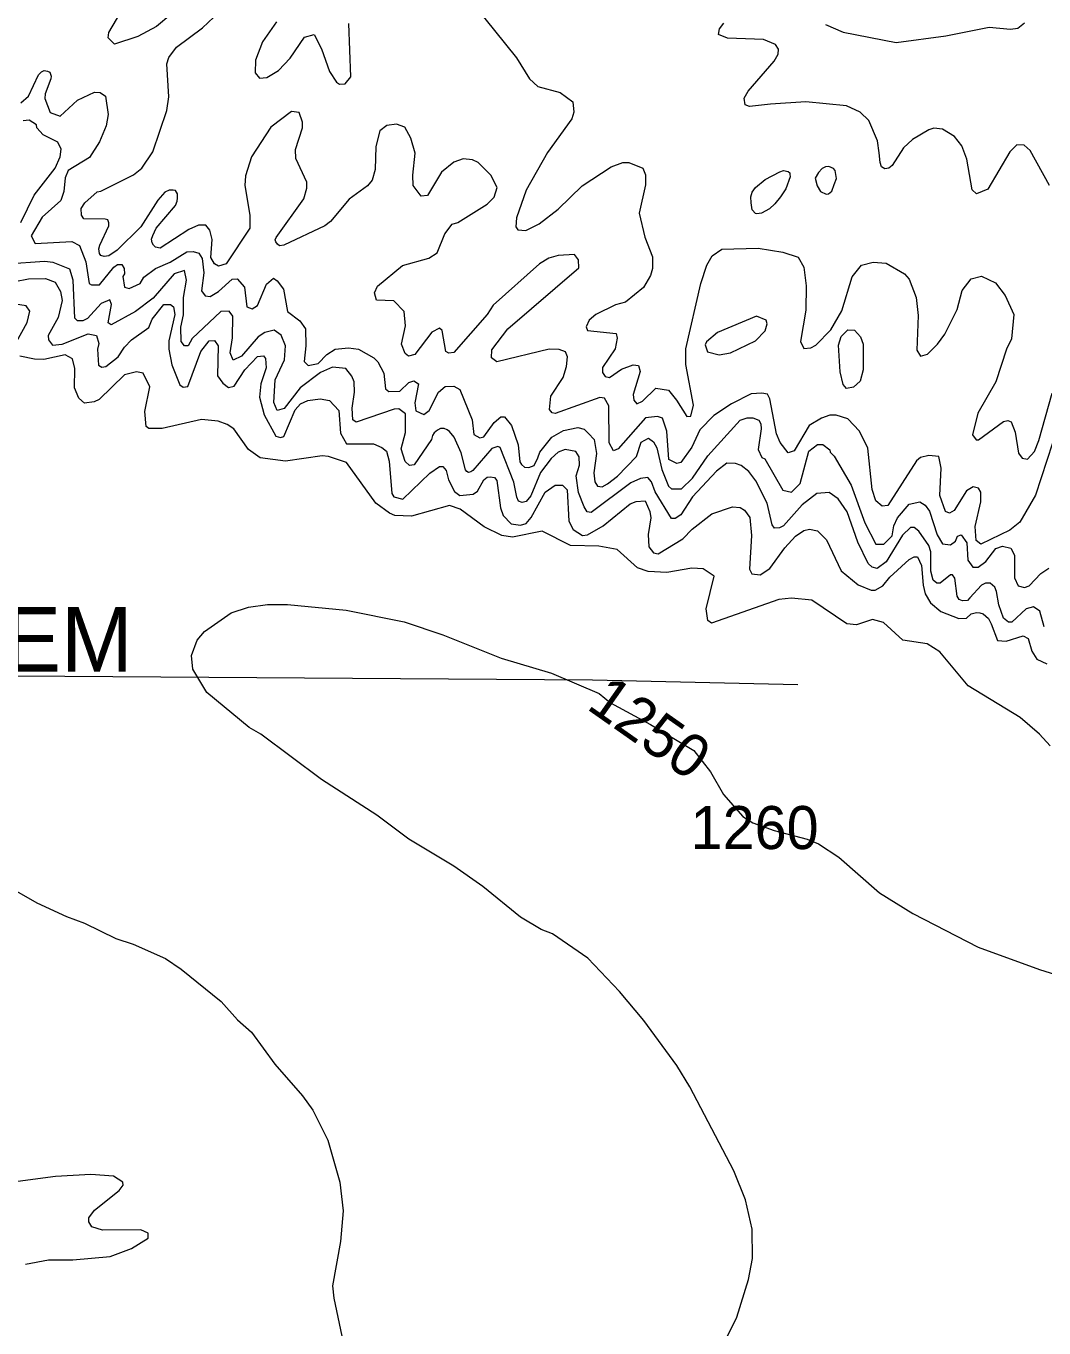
# Model space of a CAD drawing. Header units: kilometres. Extents: x 178.1 to 232.4, y 8228.7 to 8284.8.
# Drawn here: x 184.614 to 188.4, y 8268.809 to 8273.651 of the extents above; entities that cross this region are included whole.
import ezdxf
from ezdxf.enums import TextEntityAlignment as Align

# ---------------------------------------------------------------- set-up
doc = ezdxf.new("R2010")
doc.units = ezdxf.units.KM
for name, color, linetype in [('1', 7, 'Continuous'), ('2', 7, 'Continuous'), ('21', 7, 'Continuous'), ('26', 7, 'Continuous'), ('61', 7, 'Continuous')]:
    doc.layers.add(name, color=color, linetype=linetype)
doc.styles.add('dgn002', font='dgn002.shx')
doc.styles.add('dgn042', font='dgn042.shx')

msp = doc.modelspace()

# ---------------------------------------------------------------- linework, layer by layer
at = {"layer": '1', "color": 5, "linetype": 'Continuous', "lineweight": 13, "flags": 128}
for points in [[(185.2059, 8273.7383), (185.0994, 8273.6496), (185.0303, 8273.6118), (184.9438, 8273.5841), (184.9202, 8273.6077), (184.9222, 8273.6278), (184.9669, 8273.7029)], [(185.1709, 8273.0394), (185.1618, 8273.0413), (185.1469, 8273.0403), (185.1304, 8273.0336), (185.1041, 8273.0035), (185.0408, 8272.9048), (184.9536, 8272.8176), (184.9222, 8272.7962), (184.905, 8272.7946), (184.8922, 8272.7973), (184.8876, 8272.8051), (184.8848, 8272.8222), (184.8886, 8272.8361), (184.9225, 8272.9079), (184.9225, 8272.9197), (184.9182, 8272.9298), (184.9089, 8272.9329), (184.8294, 8272.9337), (184.821, 8272.9472), (184.8201, 8272.9725), (184.8326, 8272.994), (184.8786, 8273.035), (184.893, 8273.0372), (185.0135, 8273.098), (185.0457, 8273.1221), (185.0858, 8273.1834), (185.1385, 8273.3366), (185.1452, 8273.3885), (185.1386, 8273.5112), (185.1454, 8273.534), (185.1743, 8273.5727), (185.2709, 8273.6448), (185.3128, 8273.6841)], [(186.6116, 8272.344), (186.6248, 8272.3851), (186.628, 8272.4213), (186.6209, 8272.4395), (186.5968, 8272.4475), (186.56, 8272.4491), (186.3649, 8272.402), (186.3455, 8272.4172), (186.3472, 8272.4466), (186.4056, 8272.5244), (186.6702, 8272.752), (186.6686, 8272.782), (186.6537, 8272.8014), (186.5929, 8272.7981), (186.5592, 8272.7876), (186.5239, 8272.7671), (186.3522, 8272.6127), (186.3296, 8272.5789), (186.2056, 8272.4368), (186.1862, 8272.4347), (186.1751, 8272.4406), (186.1623, 8272.5186), (186.1518, 8272.5277), (186.1236, 8272.5122), (186.0602, 8272.4298), (186.0369, 8272.4237), (186.024, 8272.4338), (186.0111, 8272.4674), (186.0255, 8272.5359), (186.0205, 8272.5891), (185.982, 8272.6286), (185.9175, 8272.6311), (185.9109, 8272.6584), (185.9218, 8272.684), (186.0143, 8272.7603), (186.1123, 8272.7883), (186.1433, 8272.8077), (186.172, 8272.8781), (186.1997, 8272.9141), (186.2198, 8272.9203), (186.3297, 8272.9888), (186.3551, 8273.0147), (186.3661, 8273.0501), (186.3425, 8273.0964), (186.2962, 8273.1432), (186.2744, 8273.1536), (186.2395, 8273.1571), (186.2053, 8273.1454), (186.1598, 8273.1078), (186.1076, 8273.0205), (186.0844, 8273.018), (186.0538, 8273.0576), (186.0523, 8273.097), (186.062, 8273.1788), (186.0457, 8273.2338), (186.0236, 8273.2755), (185.9919, 8273.2868), (185.9563, 8273.2811), (185.9305, 8273.2609), (185.9155, 8273.2026), (185.9127, 8273.1178), (185.9011, 8273.0777), (185.884, 8273.0568), (185.8163, 8273.0072), (185.7464, 8272.924), (185.7252, 8272.9085), (185.5728, 8272.8358), (185.5566, 8272.8337), (185.5493, 8272.8401), (185.5438, 8272.8489), (185.5414, 8272.8566), (185.5441, 8272.8647), (185.6478, 8273.009), (185.6587, 8273.0476), (185.6581, 8273.0711), (185.6174, 8273.1586), (185.6163, 8273.1924), (185.642, 8273.2732), (185.6423, 8273.2937), (185.6302, 8273.3295), (185.6019, 8273.333), (185.5249, 8273.275), (185.4527, 8273.1646), (185.4304, 8273.0946), (185.4283, 8273.0584), (185.4464, 8272.9474), (185.4463, 8272.8994), (185.359, 8272.7673), (185.3306, 8272.7577), (185.3149, 8272.7673), (185.3019, 8272.7903), (185.3062, 8272.8567), (185.298, 8272.892), (185.2826, 8272.9101), (185.2555, 8272.9111)], [(185.0837, 8272.8448), (185.0816, 8272.8579), (185.0866, 8272.8727), (185.0981, 8272.899), (185.17, 8272.9833), (185.176, 8273.0001), (185.1783, 8273.0111), (185.178, 8273.0273), (185.1709, 8273.0394)], [(185.2555, 8272.9111), (185.2203, 8272.8949), (185.1138, 8272.8249), (185.096, 8272.8287), (185.0883, 8272.8358), (185.0837, 8272.8448)], [(187.1855, 8272.5117), (187.1449, 8272.4769), (187.1405, 8272.4651), (187.1486, 8272.4398), (187.1921, 8272.4282), (187.2339, 8272.4358), (187.3273, 8272.4803), (187.3637, 8272.517), (187.3703, 8272.5431), (187.3668, 8272.5575), (187.3314, 8272.5722), (187.1855, 8272.5117)], [(187.7276, 8272.4685), (187.7277, 8272.3728), (187.7168, 8272.3309), (187.692, 8272.3084), (187.6653, 8272.3034), (187.6534, 8272.3175), (187.6422, 8272.3655), (187.6358, 8272.4641), (187.6452, 8272.4963), (187.6705, 8272.5208), (187.6956, 8272.52), (187.718, 8272.4947), (187.7276, 8272.4685)], [(186.7828, 8272.1005), (186.7812, 8272.2386), (186.7657, 8272.2666), (186.7488, 8272.2697), (186.5822, 8272.2095), (186.5708, 8272.2126), (186.5613, 8272.225), (186.5666, 8272.2746), (186.6116, 8272.344)], [(188.4321, 8272.0997), (188.3686, 8271.9061), (188.3105, 8271.8057), (188.2729, 8271.7756), (188.1646, 8271.7241), (188.1476, 8271.7375), (188.1441, 8271.7902), (188.1654, 8271.8816), (188.1655, 8271.9176), (188.1564, 8271.9321), (188.1369, 8271.9368), (188.1119, 8271.9226), (188.0661, 8271.8494), (188.0482, 8271.8389), (188.0341, 8271.8455), (188.0126, 8271.9053), (188.0173, 8272.0066), (188.0088, 8272.0506), (187.9723, 8272.0541), (187.9409, 8272.0461), (187.9253, 8272.0345), (187.8188, 8271.868), (187.7984, 8271.8658), (187.7742, 8271.8851), (187.7608, 8271.9268), (187.7452, 8272.0806), (187.7144, 8272.1448), (187.67, 8272.1906), (187.6266, 8272.2039), (187.6036, 8272.2037), (187.5721, 8272.1927), (187.5271, 8272.166), (187.4704, 8272.0709), (187.4491, 8272.0634), (187.4184, 8272.1021), (187.4052, 8272.135), (187.3808, 8272.2649), (187.3723, 8272.2817), (187.3508, 8272.2862), (187.3114, 8272.2828), (187.2374, 8272.2459), (187.172, 8272.2029), (187.1205, 8272.1495), (187.0903, 8272.085), (187.0491, 8272.0273), (187.0341, 8272.0236), (187.0053, 8272.0384), (186.9969, 8272.1441), (186.9818, 8272.1922)], [(186.9818, 8272.1922), (186.9629, 8272.1988), (186.918, 8272.1939), (186.8166, 8272.0782), (186.7991, 8272.0714), (186.7828, 8272.1005)], [(187.1856, 8268.7031), (187.2583, 8268.8488), (187.3017, 8268.9894), (187.3162, 8269.0669), (187.3144, 8269.1762), (187.2897, 8269.2849), (187.2468, 8269.3934), (187.0825, 8269.7057), (187.0347, 8269.7845), (186.9113, 8269.9524), (186.8219, 8270.0599), (186.7039, 8270.1843), (186.5728, 8270.2744), (186.5305, 8270.2902), (186.4537, 8270.336), (186.3138, 8270.4511), (186.2052, 8270.5268), (186.0374, 8270.6273), (185.9195, 8270.7157), (185.7137, 8270.849), (185.4875, 8271.0173), (185.4448, 8271.0421), (185.2864, 8271.1725), (185.2342, 8271.2594), (185.2295, 8271.3101), (185.2503, 8271.3672), (185.2783, 8271.3987), (185.3772, 8271.4689), (185.4414, 8271.4897), (185.5122, 8271.4995), (185.5863, 8271.4996), (185.8044, 8271.478), (186.0208, 8271.4353), (186.165, 8271.3862), (186.3813, 8271.2994), (186.5681, 8271.2442), (186.7453, 8271.1688)], [(186.7453, 8271.1688), (186.7877, 8271.1342), (186.9368, 8271.0533), (187.0984, 8270.9565), (187.1603, 8270.8771), (187.2082, 8270.7928), (187.2801, 8270.7113), (187.317, 8270.688), (187.397, 8270.6586), (187.5194, 8270.6269), (187.5612, 8270.609), (187.6366, 8270.5602), (187.7885, 8270.4269), (187.912, 8270.3498), (188.1556, 8270.2253), (188.3838, 8270.1419), (188.5425, 8270.0922)]]:
    msp.add_lwpolyline(points, dxfattribs=at)
at = {"layer": '2', "color": 3, "linetype": 'Continuous', "lineweight": 0, "flags": 128}
for points in [[(186.2802, 8273.7305), (186.4381, 8273.5328), (186.4872, 8273.4546), (186.5179, 8273.4264), (186.6007, 8273.4037), (186.6482, 8273.3693), (186.6512, 8273.3315), (186.6443, 8273.3066), (186.5538, 8273.1812), (186.4742, 8273.0413), (186.439, 8272.9382), (186.4359, 8272.9038), (186.4432, 8272.893), (186.4728, 8272.8904), (186.5229, 8272.9158), (186.5933, 8272.9695), (186.6829, 8273.0567), (186.7909, 8273.128)], [(185.5459, 8273.6671), (185.4935, 8273.5919), (185.4681, 8273.5249), (185.467, 8273.4772), (185.4823, 8273.4571), (185.5104, 8273.4598), (185.5528, 8273.486), (185.5965, 8273.5313), (185.6499, 8273.61), (185.6854, 8273.6196), (185.7138, 8273.566), (185.7424, 8273.4826), (185.7692, 8273.4424), (185.7806, 8273.4356), (185.8015, 8273.4357), (185.8229, 8273.4629), (185.8154, 8273.6605)], [(187.6654, 8273.3542), (187.5143, 8273.3695), (187.3826, 8273.3608), (187.3043, 8273.3514), (187.2889, 8273.358), (187.2852, 8273.3835), (187.2997, 8273.4088), (187.3968, 8273.5203), (187.4113, 8273.5466), (187.4126, 8273.5648), (187.4015, 8273.5832), (187.3565, 8273.6015), (187.2226, 8273.6061), (187.19, 8273.6199), (187.1928, 8273.6405), (187.2093, 8273.6621)], [(187.5878, 8273.6575), (187.6537, 8273.628), (187.8505, 8273.5901), (188.0355, 8273.6148), (188.1962, 8273.6475), (188.2752, 8273.6396), (188.3025, 8273.6431), (188.3273, 8273.6628)], [(184.5957, 8273.3653), (184.6234, 8273.3908), (184.6603, 8273.4696), (184.6719, 8273.4804), (184.6824, 8273.4855), (184.6948, 8273.4838), (184.7031, 8273.4791), (184.7081, 8273.4654), (184.7067, 8273.4549), (184.6854, 8273.3992), (184.6844, 8273.3823), (184.7046, 8273.3297), (184.7412, 8273.316), (184.8062, 8273.3759), (184.8694, 8273.4055), (184.8901, 8273.4041), (184.9099, 8273.3904), (184.9193, 8273.3219), (184.9126, 8273.2799), (184.888, 8273.2208), (184.85, 8273.1618)], [(187.7868, 8273.18), (187.7803, 8273.2246), (187.749, 8273.3002), (187.7161, 8273.3306), (187.6654, 8273.3542)], [(184.5951, 8272.9204), (184.6441, 8273.0226), (184.723, 8273.1229), (184.7409, 8273.1642), (184.7451, 8273.1936), (184.7323, 8273.2189), (184.6784, 8273.2468), (184.6549, 8273.273), (184.6536, 8273.2832), (184.6266, 8273.3017), (184.6039, 8273.2984)], [(188.4201, 8273.058), (188.3485, 8273.1878), (188.326, 8273.2079), (188.2996, 8273.2096), (188.2728, 8273.1837), (188.1912, 8273.0448), (188.1484, 8273.0272), (188.1324, 8273.0416), (188.1126, 8273.1562), (188.0944, 8273.2054), (188.0677, 8273.24), (188.0222, 8273.2672), (187.9905, 8273.2708), (187.9713, 8273.2656), (187.9105, 8273.2295), (187.8776, 8273.1982), (187.835, 8273.1331)], [(184.85, 8273.1618), (184.7716, 8273.1135), (184.7603, 8273.087), (184.7554, 8273.036), (184.7439, 8273.002), (184.6745, 8272.9398), (184.6333, 8272.8712), (184.6479, 8272.8426), (184.7847, 8272.8494), (184.8136, 8272.8345), (184.8371, 8272.7743), (184.8494, 8272.6932), (184.8584, 8272.6881), (184.8871, 8272.689), (184.9408, 8272.7549), (184.9552, 8272.7637), (184.9711, 8272.7637), (184.9791, 8272.7497), (184.9803, 8272.73), (184.974, 8272.7191), (184.9812, 8272.6798), (184.998, 8272.6753), (185.0387, 8272.6941), (185.0528, 8272.717), (185.0963, 8272.749), (185.1507, 8272.7731), (185.2121, 8272.8112), (185.2355, 8272.8127), (185.2567, 8272.8063), (185.2699, 8272.7862), (185.2752, 8272.7334), (185.267, 8272.6665), (185.2808, 8272.6481), (185.2997, 8272.6458), (185.3305, 8272.6641), (185.3809, 8272.71), (185.3995, 8272.7109), (185.4263, 8272.6796), (185.4359, 8272.6073), (185.4552, 8272.5991), (185.4747, 8272.6117), (185.5087, 8272.6906), (185.5346, 8272.7138), (185.5489, 8272.7038), (185.5713, 8272.6722), (185.5866, 8272.5894), (185.6322, 8272.5545), (185.6536, 8272.5248), (185.6554, 8272.4615), (185.6488, 8272.404), (185.6637, 8272.3888), (185.7004, 8272.3963), (185.7332, 8272.4299), (185.7638, 8272.4497), (185.8132, 8272.4543), (185.8505, 8272.4492), (185.9082, 8272.4167), (185.9227, 8272.4022), (185.945, 8272.3597), (185.9518, 8272.3023), (185.964, 8272.2914), (186.0042, 8272.2933), (186.0377, 8272.3248), (186.0563, 8272.332), (186.074, 8272.32), (186.0605, 8272.2503), (186.0637, 8272.2204), (186.0942, 8272.2063), (186.1133, 8272.2213), (186.148, 8272.29), (186.1725, 8272.3108), (186.2055, 8272.3122), (186.2281, 8272.2992), (186.2736, 8272.1866), (186.2795, 8272.1314), (186.3026, 8272.1191), (186.3164, 8272.1233), (186.3555, 8272.1765), (186.3798, 8272.1972), (186.3941, 8272.1972), (186.4197, 8272.1649), (186.4452, 8272.094), (186.4505, 8272.0304), (186.4569, 8272.0204), (186.4685, 8272.0104), (186.4843, 8272.0086), (186.5041, 8272.0163), (186.5172, 8272.0446), (186.5252, 8272.0661), (186.5699, 8272.1224), (186.6126, 8272.1473), (186.666, 8272.1577), (186.6897, 8272.1514), (186.7059, 8272.1351), (186.7277, 8272.1129)], [(187.835, 8273.1331), (187.823, 8273.1221), (187.8082, 8273.1196), (187.7954, 8273.1277), (187.7908, 8273.1439), (187.7868, 8273.18)], [(186.7909, 8273.128), (186.8333, 8273.1436), (186.8563, 8273.1439), (186.9087, 8273.1222), (186.9179, 8273.0972)], [(187.4562, 8273.0906), (187.44, 8273.0455), (187.4203, 8273.0165), (187.3995, 8272.9899), (187.3787, 8272.9714), (187.3497, 8272.9552), (187.3323, 8272.9529), (187.3266, 8272.954), (187.315, 8272.9679), (187.3115, 8272.9934), (187.3103, 8273.0154), (187.315, 8273.0327), (187.3266, 8273.0501), (187.3636, 8273.0802), (187.418, 8273.1092), (187.4319, 8273.1138), (187.4481, 8273.1103), (187.4551, 8273.1057), (187.4551, 8273.0999), (187.4562, 8273.0906)], [(187.5488, 8273.086), (187.5569, 8273.0571), (187.5685, 8273.0362), (187.5894, 8273.0258), (187.5986, 8273.027), (187.6114, 8273.0374), (187.6195, 8273.0617), (187.6287, 8273.0837), (187.6229, 8273.1138), (187.6172, 8273.1219), (187.5998, 8273.1288), (187.5871, 8273.1277), (187.5755, 8273.1219), (187.5616, 8273.1068), (187.5488, 8273.086)], [(186.9179, 8273.0972), (186.9179, 8273.0601), (186.8949, 8272.9547)], [(186.8949, 8272.9547), (186.9151, 8272.8662), (186.9441, 8272.7933), (186.9444, 8272.7498), (186.9372, 8272.7238), (186.9101, 8272.6788), (186.8436, 8272.624), (186.8071, 8272.6137), (186.7333, 8272.5785), (186.7089, 8272.5572), (186.6973, 8272.5318), (186.703, 8272.5186), (186.8093, 8272.5073), (186.8123, 8272.49), (186.8047, 8272.4506), (186.7585, 8272.3815), (186.7585, 8272.3624), (186.7684, 8272.3476), (186.7843, 8272.3444), (186.8284, 8272.3748), (186.872, 8272.3912), (186.8916, 8272.3892), (186.898, 8272.366), (186.8718, 8272.2808), (186.8749, 8272.2597), (186.8857, 8272.2464), (186.9074, 8272.2565), (186.9563, 8272.3042), (187.0037, 8272.2974), (187.0338, 8272.2596), (187.0723, 8272.199), (187.0872, 8272.2005), (187.0971, 8272.2414), (187.0678, 8272.3924), (187.0678, 8272.4503), (187.1235, 8272.6939), (187.1463, 8272.7623), (187.1662, 8272.7961), (187.2024, 8272.8213), (187.3369, 8272.8246), (187.4291, 8272.81), (187.486, 8272.791), (187.507, 8272.7544), (187.5154, 8272.6854), (187.5138, 8272.594), (187.4942, 8272.4781), (187.5064, 8272.4513), (187.5328, 8272.4547), (187.5517, 8272.4648), (187.6076, 8272.5218), (187.6484, 8272.5919), (187.6864, 8272.7186), (187.721, 8272.7615), (187.7649, 8272.7735), (187.8128, 8272.7698), (187.8807, 8272.729), (187.8985, 8272.7097), (187.9251, 8272.6419), (187.9317, 8272.5743), (187.927, 8272.4457), (187.9412, 8272.423), (187.9672, 8272.4303), (188.0042, 8272.4675), (188.0314, 8272.5057), (188.0773, 8272.5967), (188.0963, 8272.6675), (188.1289, 8272.7104), (188.1675, 8272.7209), (188.2197, 8272.6958), (188.2561, 8272.6485), (188.2874, 8272.5779), (188.279, 8272.4873), (188.2609, 8272.4498), (188.2203, 8272.3274), (188.1542, 8272.2107), (188.1344, 8272.1313), (188.1478, 8272.1123), (188.1567, 8272.1122), (188.2489, 8272.1805), (188.2653, 8272.184), (188.2785, 8272.1791), (188.2924, 8272.141), (188.3056, 8272.0626), (188.3194, 8272.0444), (188.3392, 8272.0401), (188.3648, 8272.0682), (188.3814, 8272.1093), (188.4303, 8272.2858)], [(184.9323, 8272.6149), (184.9256, 8272.6331), (184.8935, 8272.619), (184.8426, 8272.5639), (184.8258, 8272.5548), (184.8063, 8272.5545), (184.7963, 8272.5642), (184.7898, 8272.7064), (184.7778, 8272.7468), (184.7159, 8272.7721), (184.683, 8272.7751), (184.5431, 8272.7653)], [(185.1896, 8272.5311), (185.1996, 8272.5775), (185.1995, 8272.6413), (185.2109, 8272.7064), (185.2035, 8272.742), (185.165, 8272.729), (185.0875, 8272.6387), (185.0212, 8272.589), (184.9306, 8272.5398), (184.9198, 8272.5475), (184.9323, 8272.6149)], [(184.5733, 8272.7011), (184.6231, 8272.7112), (184.6863, 8272.7128), (184.7225, 8272.6985), (184.7421, 8272.6643), (184.7483, 8272.6307), (184.7338, 8272.5669), (184.6962, 8272.5003), (184.6976, 8272.4841), (184.7131, 8272.4648), (184.7492, 8272.4682), (184.845, 8272.5066), (184.8768, 8272.4997), (184.8851, 8272.4702), (184.8801, 8272.4499), (184.8835, 8272.3893), (184.8959, 8272.3819), (184.9114, 8272.3852), (184.9565, 8272.4203), (184.9802, 8272.457), (185.007, 8272.4839), (185.0711, 8272.53), (185.0837, 8272.5612), (185.1271, 8272.6153), (185.1511, 8272.6155), (185.1631, 8272.6066), (185.1681, 8272.5788), (185.1452, 8272.4806), (185.1449, 8272.4499), (185.1561, 8272.3916), (185.1859, 8272.3166), (185.1982, 8272.308), (185.2162, 8272.3107), (185.2639, 8272.4411), (185.2956, 8272.4806), (185.3151, 8272.4817), (185.3291, 8272.4614), (185.3264, 8272.3496), (185.3465, 8272.3223), (185.3674, 8272.3065), (185.3886, 8272.3113), (185.4284, 8272.372), (185.4749, 8272.4218), (185.4976, 8272.4241), (185.5054, 8272.4145), (185.5072, 8272.3793), (185.4879, 8272.3199), (185.4826, 8272.2706), (185.5004, 8272.2054), (185.5436, 8272.1258), (185.5605, 8272.1205), (185.5732, 8272.1242), (185.6158, 8272.2232), (185.6357, 8272.2465), (185.6628, 8272.2581), (185.7087, 8272.2647), (185.7434, 8272.2588), (185.7771, 8272.2216), (185.7838, 8272.1364), (185.8058, 8272.0976), (185.9063, 8272.0968), (185.9379, 8272.0842), (185.9546, 8272.0705), (185.9648, 8272.0322), (185.9745, 8271.9125), (185.9819, 8271.8995), (186.0151, 8271.892), (186.1156, 8271.9884), (186.1526, 8272.0129), (186.1643, 8272.0124), (186.1764, 8271.9975), (186.1854, 8271.9627), (186.2075, 8271.9198), (186.2282, 8271.9048), (186.2775, 8271.9096)], [(184.5791, 8272.4772), (184.6182, 8272.5482), (184.628, 8272.5912), (184.615, 8272.6105), (184.5592, 8272.6188)], [(185.3389, 8272.59), (185.2325, 8272.4888), (185.2172, 8272.4613), (185.2043, 8272.4614), (185.1915, 8272.4781), (185.1896, 8272.5311)], [(187.6351, 8271.8931), (187.6012, 8271.9161), (187.555, 8271.9125), (187.501, 8271.8704), (187.4313, 8271.7928), (187.4166, 8271.7845), (187.3984, 8271.784), (187.3889, 8271.7965), (187.3711, 8271.8769), (187.3285, 8271.9593), (187.3025, 8271.9938), (187.2734, 8272.0163), (187.2525, 8272.0244), (187.2203, 8272.0258), (187.1817, 8271.9955), (187.0928, 8271.9), (187.0489, 8271.8333), (187.0285, 8271.819), (187.0152, 8271.8193), (186.9539, 8271.9184), (186.94, 8271.9559), (186.9263, 8271.972), (186.8996, 8271.968), (186.8636, 8271.9522), (186.7155, 8271.8422), (186.7013, 8271.8437), (186.6906, 8271.8627), (186.6685, 8271.9156), (186.6598, 8271.9784), (186.6726, 8272.0178), (186.6709, 8272.0492), (186.6592, 8272.0689), (186.6194, 8272.0757), (186.5937, 8272.0657), (186.5677, 8272.0431), (186.5279, 8271.9901), (186.4914, 8271.9033), (186.4744, 8271.8823), (186.4598, 8271.8787), (186.4463, 8271.884), (186.4395, 8271.8993), (186.4285, 8271.9552), (186.378, 8272.0833), (186.369, 8272.0875), (186.3464, 8272.0801), (186.2757, 8271.9981), (186.268, 8271.9933), (186.2597, 8271.9912), (186.2531, 8271.9945), (186.2489, 8272.0004), (186.2329, 8272.0632), (186.2064, 8272.1224), (186.1894, 8272.1431), (186.1811, 8272.1492), (186.1699, 8272.1545), (186.1553, 8272.1543), (186.1452, 8272.1486), (186.1321, 8272.138), (186.1254, 8272.1276), (186.1226, 8272.1137), (186.0574, 8272.019), (186.0405, 8272.0169), (186.0245, 8272.032), (186.0096, 8272.0783), (186.0257, 8272.1397), (186.0258, 8272.2084), (186.0006, 8272.2268), (185.9837, 8272.2256), (185.8425, 8272.1782), (185.8297, 8272.1867), (185.8267, 8272.2304), (185.8365, 8272.289), (185.8349, 8272.3278), (185.8265, 8272.349), (185.8038, 8272.3772), (185.7539, 8272.3819), (185.7098, 8272.3621), (185.6335, 8272.3054), (185.5739, 8272.2285), (185.5483, 8272.2212), (185.5354, 8272.2509), (185.5405, 8272.3357), (185.5751, 8272.4096), (185.5797, 8272.4612), (185.5629, 8272.5018), (185.5367, 8272.5195), (185.5028, 8272.5111), (185.4782, 8272.4956), (185.4157, 8272.4237), (185.3849, 8272.4082), (185.3739, 8272.4362), (185.3821, 8272.4912), (185.3837, 8272.5721), (185.3704, 8272.5905), (185.3389, 8272.59)], [(186.3178, 8271.7889), (186.2289, 8271.8547), (186.1894, 8271.8681), (186.0482, 8271.8284), (185.9865, 8271.831), (185.9659, 8271.8391), (185.9151, 8271.8771), (185.8066, 8272.0278), (185.7392, 8272.0506), (185.7162, 8272.0525), (185.579, 8272.0331), (185.4857, 8272.0456), (185.4415, 8272.0762), (185.387, 8272.1529), (185.3624, 8272.1694), (185.3288, 8272.1811), (185.2672, 8272.1875), (185.1206, 8272.1545), (185.0711, 8272.1541), (185.0613, 8272.1623), (185.0564, 8272.218), (185.0743, 8272.3088), (185.0504, 8272.3605), (185.0254, 8272.3653), (184.9807, 8272.3535), (184.8861, 8272.2625), (184.8681, 8272.2533), (184.8321, 8272.2487), (184.8104, 8272.2669), (184.7949, 8272.305), (184.7962, 8272.3779), (184.7868, 8272.4135), (184.7603, 8272.4279), (184.6804, 8272.4115), (184.6458, 8272.4118), (184.5919, 8272.4239)], [(186.9294, 8272.1179), (186.9473, 8272.1051), (186.9603, 8272.082), (186.9792, 8272.0014), (187.0037, 8271.9392), (187.0143, 8271.9293), (187.0521, 8271.9293), (187.0923, 8271.9689), (187.1501, 8272.0526), (187.2702, 8272.1857), (187.2956, 8272.1939), (187.3168, 8272.1943), (187.34, 8272.1858), (187.3464, 8272.1714), (187.3488, 8272.1529), (187.3377, 8272.0765), (187.3513, 8272.0465), (187.3619, 8272.0409), (187.4282, 8271.9245), (187.4609, 8271.918), (187.4938, 8271.9498), (187.5257, 8272.0694), (187.5579, 8272.0949), (187.5773, 8272.0953), (187.6036, 8272.0744), (187.6049, 8272.0657), (187.6202, 8272.0514), (187.6833, 8271.944), (187.7336, 8271.8033), (187.7752, 8271.724), (187.8039, 8271.724), (187.8353, 8271.7553), (187.8416, 8271.7919), (187.855, 8271.8225), (187.899, 8271.8734), (187.9377, 8271.8813), (187.9579, 8271.8695), (187.9741, 8271.8472), (188.0032, 8271.7583), (188.0228, 8271.7254), (188.0521, 8271.7217), (188.0714, 8271.7352), (188.078, 8271.7538), (188.0925, 8271.7592), (188.1128, 8271.7292), (188.1163, 8271.6644), (188.1357, 8271.6383), (188.1554, 8271.6384), (188.1833, 8271.6592), (188.2204, 8271.7073), (188.2457, 8271.7168), (188.2768, 8271.7087), (188.2902, 8271.6827), (188.2907, 8271.5985), (188.3045, 8271.569), (188.3273, 8271.5625), (188.3444, 8271.5686), (188.3884, 8271.6152), (188.4176, 8271.6343)], [(186.7277, 8272.1129), (186.7353, 8272.0609), (186.7258, 8271.9899), (186.7301, 8271.9555), (186.7394, 8271.9394), (186.7572, 8271.937)], [(186.7572, 8271.937), (186.7763, 8271.9482), (186.8137, 8271.9764), (186.8851, 8272.0506), (186.9021, 8272.1038), (186.9294, 8272.1179)], [(186.2775, 8271.9096), (186.2928, 8271.9217), (186.3174, 8271.9636), (186.3296, 8271.973), (186.3407, 8271.9747), (186.3563, 8271.9722)], [(186.3563, 8271.9722), (186.3649, 8271.9612), (186.3786, 8271.8586), (186.3888, 8271.8302)], [(186.3888, 8271.8302), (186.4181, 8271.7999), (186.4533, 8271.7944), (186.4749, 8271.8013), (186.4928, 8271.8234), (186.5447, 8271.918), (186.5827, 8271.9435), (186.6095, 8271.9439), (186.6267, 8271.9255), (186.6333, 8271.8092), (186.649, 8271.7783), (186.6833, 8271.7565), (186.7027, 8271.7585), (186.7603, 8271.7918), (186.861, 8271.8735), (186.8834, 8271.883), (186.9171, 8271.8846), (186.9341, 8271.8459), (186.9376, 8271.8223), (186.9278, 8271.7597), (186.9307, 8271.7135), (186.9476, 8271.6912), (186.9649, 8271.6875), (187.0566, 8271.744), (187.0913, 8271.7798), (187.1648, 8271.837), (187.2416, 8271.863), (187.2707, 8271.8602), (187.286, 8271.8506), (187.3065, 8271.823), (187.3129, 8271.7557), (187.3048, 8271.6307), (187.3133, 8271.6134), (187.3451, 8271.6103), (187.3804, 8271.633), (187.4365, 8271.7103), (187.4764, 8271.7535), (187.5063, 8271.7747), (187.5284, 8271.7792), (187.5581, 8271.7741), (187.5906, 8271.7404), (187.6455, 8271.6251), (187.7091, 8271.5725), (187.7571, 8271.5523), (187.7726, 8271.5527), (187.8011, 8271.5695), (187.8267, 8271.6015), (187.8984, 8271.667), (187.917, 8271.6771), (187.93, 8271.6769), (187.9449, 8271.6444), (187.9504, 8271.5715), (187.9587, 8271.5394), (187.9781, 8271.5064), (188.0168, 8271.4739), (188.0831, 8271.447), (188.1116, 8271.4484), (188.1289, 8271.4645), (188.1484, 8271.4694), (188.1616, 8271.4691), (188.1742, 8271.4646), (188.1936, 8271.4473), (188.203, 8271.4278), (188.227, 8271.3661), (188.2593, 8271.3631), (188.3228, 8271.3825), (188.3409, 8271.3728), (188.3547, 8271.3258), (188.3732, 8271.2958), (188.4102, 8271.2794)], [(187.8743, 8271.758), (187.8132, 8271.6577), (187.779, 8271.6332), (187.7607, 8271.638), (187.746, 8271.6527), (187.7074, 8271.7313), (187.6686, 8271.8446), (187.6351, 8271.8931)], [(186.4231, 8271.75), (186.3843, 8271.7561), (186.3178, 8271.7889)], [(186.8126, 8271.704), (186.7444, 8271.7169), (186.6393, 8271.7194), (186.5339, 8271.7729), (186.4231, 8271.75)], [(187.9795, 8271.6961), (187.9712, 8271.7194), (187.935, 8271.7727), (187.9168, 8271.7858), (187.9041, 8271.7855), (187.8743, 8271.758)], [(188.4235, 8270.9734), (188.3828, 8271.0173), (188.311, 8271.0793), (188.1179, 8271.1968), (188.0127, 8271.3241), (187.9657, 8271.3532), (187.8745, 8271.3664), (187.8026, 8271.4322), (187.7617, 8271.4434), (187.703, 8271.4242), (187.667, 8271.4274), (187.5366, 8271.5153), (187.4611, 8271.5227), (187.4144, 8271.5186), (187.1632, 8271.4307), (187.15, 8271.4395), (187.1436, 8271.4831), (187.173, 8271.6054), (187.1321, 8271.6326), (187.0907, 8271.6344), (186.9978, 8271.6182), (186.928, 8271.6218), (186.8887, 8271.636), (186.8126, 8271.704)], [(188.4012, 8271.4167), (188.3846, 8271.4744), (188.3612, 8271.4908), (188.3331, 8271.484), (188.2801, 8271.4339), (188.2674, 8271.4342), (188.2491, 8271.4485), (188.2317, 8271.4983), (188.2232, 8271.5483), (188.2178, 8271.5643), (188.2001, 8271.5784), (188.183, 8271.5795), (188.1675, 8271.5717), (188.1243, 8271.5243), (188.1159, 8271.5151), (188.0973, 8271.5134), (188.0848, 8271.518), (188.0767, 8271.5301), (188.0687, 8271.597), (188.0601, 8271.6094), (188.0523, 8271.6095), (188.0134, 8271.5789), (188.0017, 8271.5789), (187.9882, 8271.5899), (187.9796, 8271.6241), (187.9795, 8271.6961)], [(184.5355, 8270.4577), (184.6551, 8270.3899), (184.7646, 8270.3385), (184.8324, 8270.3144), (184.9485, 8270.2567), (185.0128, 8270.2356), (185.1326, 8270.1824), (185.1918, 8270.1429), (185.3399, 8270.0224), (185.4007, 8269.9551), (185.4534, 8269.909), (185.5399, 8269.79), (185.6422, 8269.6725), (185.6813, 8269.6186), (185.7362, 8269.5073), (185.7819, 8269.3506), (185.7937, 8269.2446), (185.7838, 8269.1301), (185.7545, 8268.9655), (185.7586, 8268.9198), (185.8086, 8268.6843)], [(184.6126, 8269.0455), (184.6981, 8269.0619), (184.7889, 8269.0619), (184.9272, 8269.075), (185.0063, 8269.1043), (185.0681, 8269.1431), (185.0685, 8269.1612), (185.0413, 8269.1733), (184.8992, 8269.1725), (184.8596, 8269.1851), (184.8478, 8269.2028), (184.8485, 8269.2188), (184.8688, 8269.2462), (184.9602, 8269.3199), (184.9753, 8269.3401), (184.9747, 8269.3508), (184.9401, 8269.3729), (184.8552, 8269.3796), (184.7245, 8269.3714), (184.508, 8269.3434)]]:
    msp.add_lwpolyline(points, dxfattribs=at)
at = {"layer": '26', "color": 3, "linetype": 'Continuous', "lineweight": 13, "true_color": 0x00f000, "flags": 128}
msp.add_lwpolyline([(178.6246, 8271.2615), (179.941, 8271.2501), (181.6262, 8271.2388), (184.4009, 8271.2359), (186.7216, 8271.2189), (187.4848, 8271.2019)], dxfattribs=at)

# ---------------------------------------------------------------- texts
at = {"layer": '21', "color": 7, "linetype": 'Continuous', "lineweight": 0, "style": 'dgn002'}
msp.add_text('1260', height=0.16, dxfattribs=at).set_placement((187.0859, 8270.5899))
at = {"layer": '26', "color": 7, "linetype": 'Continuous', "lineweight": 0, "style": 'dgn042'}
msp.add_text('CHAPADA DA CONTAGEM', height=0.24, dxfattribs=at).set_placement((182.9966, 8271.25), align=Align.CENTER)
at = {"layer": '61', "color": 212, "linetype": 'Continuous', "lineweight": 0, "true_color": 0xd200d2, "style": 'dgn002'}
msp.add_text('1250', height=0.16, rotation=324.9023, dxfattribs=at).set_placement((186.6945, 8271.114))

doc.saveas('drawing.dxf')
